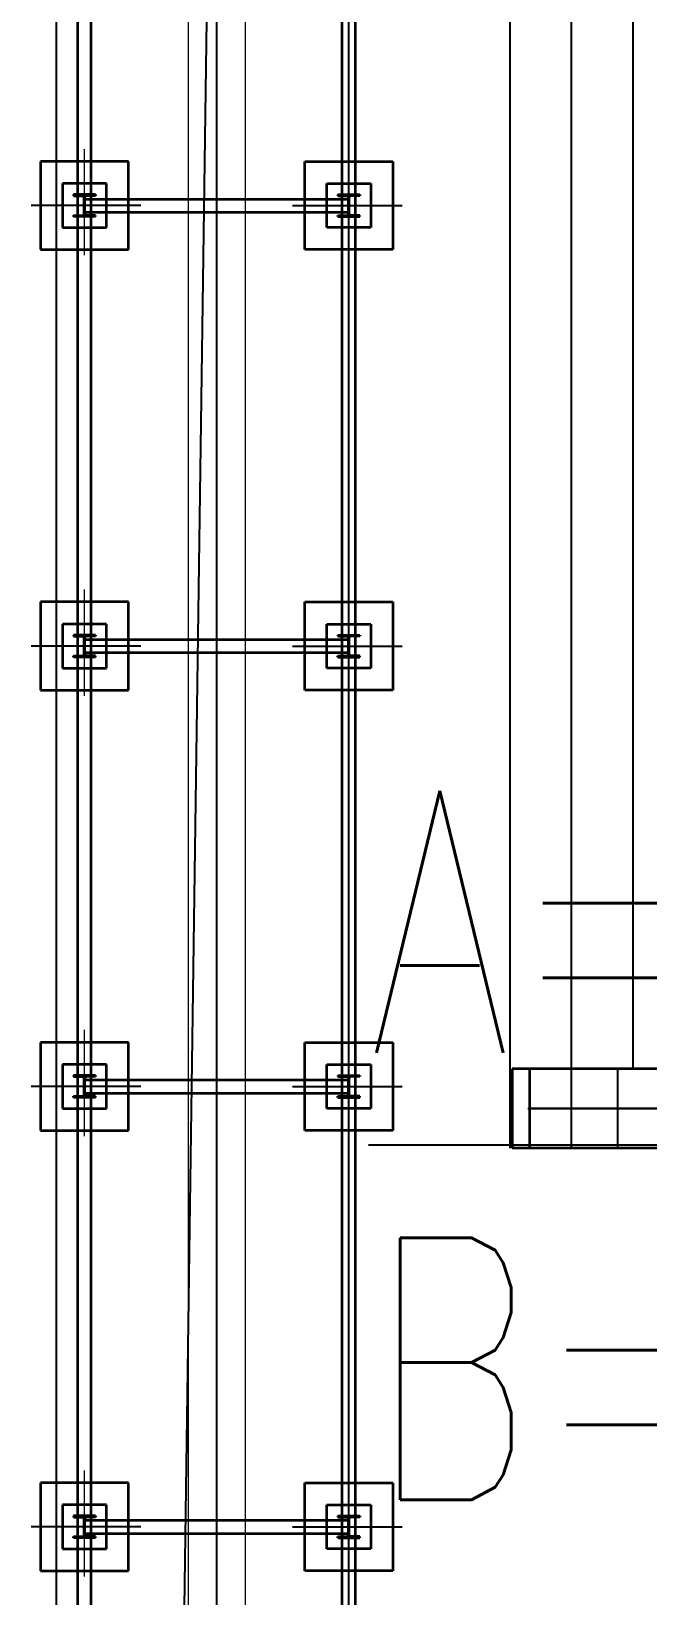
# Model space of a CAD drawing. Extents: x -170 to 1091, y -90 to 504.
# Drawn here: x 65.32 to 72.31, y 63.52 to 81.28 of the extents above; entities that cross this region are included whole.
import ezdxf

# ---------------------------------------------------------------- set-up
doc = ezdxf.new("R2010")
doc.units = 0
doc.header["$LTSCALE"] = 1000
doc.linetypes.add('CENTER', pattern=[50.8, 31.75, -6.35, 6.35, -6.35])
doc.linetypes.add('点画线', pattern=[18, 12, -2, 2, -2])
for name, color, linetype in [('CENTER', 2, 'CENTER'), ('DIM_COOR', 3, 'CONTINUOUS'), ('PUB_TEXT', 7, 'CONTINUOUS'), ('road', 2, 'CONTINUOUS'), ('中心线层', 1, 'CENTER')]:
    doc.layers.add(name, color=color, linetype=linetype)
doc.layers.add('EB0', color=7, linetype='CONTINUOUS', lineweight=35)
doc.layers.add('细实线层', color=7, linetype='CONTINUOUS', lineweight=18)
doc.styles.add('_TCH_DIM', font='SIMPLEX', dxfattribs={"bigfont": 'GBCBIG'})

# ---------------------------------------------------------------- blocks, each defined once
blk = doc.blocks.new('*X291')
at = {"layer": 'EB0', "color": 150}
for p, q in [((-500, 1000), (500, 1000)), ((-500, 0), (-500, 1000)), ((500, 1000), (500, 0)), ((-250, 250), (-250, 750)), ((-250, 750), (250, 750)), ((250, 750), (250, 250)), ((-125, 625), (-125, 611)), ((-125, 625), (125, 625)), ((-125, 611), (-20, 611)), ((-4, 405), (-4, 595)), ((4, 405), (4, 595)), ((125, 611), (20, 611)), ((125, 625), (125, 611)), ((-125, 389), (-20, 389)), ((-125, 375), (-125, 389)), ((-125, 375), (125, 375)), ((125, 389), (20, 389)), ((125, 375), (125, 389)), ((250, 250), (-250, 250)), ((500, 0), (-500, 0))]:
    blk.add_line(p, q, dxfattribs=at)
for centre, start, end in [((-20, 595), 0, 90), ((20, 595), 90, 180), ((-20, 405), 270, 0), ((20, 405), 180, 270)]:
    blk.add_arc(centre, 16, start, end, dxfattribs=at)
at = {"layer": '中心线层', "linetype": '点画线', "lineweight": 18}
blk.add_line((0, -64), (0, 1141), dxfattribs=at)
at = {"layer": '中心线层'}
blk.add_line((-639, 500), (605, 500), dxfattribs=at)
blk = doc.blocks.new('*X292')
at = {"layer": 'EB0', "color": 150}
for p, q in [((-500, 1000), (-500, 0)), ((500, 1000), (-500, 1000)), ((500, 0), (500, 1000)), ((-250, 750), (-250, 250)), ((250, 750), (-250, 750)), ((250, 250), (250, 750)), ((-125, 625), (-125, 611)), ((125, 625), (-125, 625)), ((-125, 611), (-20, 611)), ((-4, 405), (-4, 595)), ((4, 405), (4, 595)), ((125, 611), (20, 611)), ((125, 625), (125, 611)), ((-125, 389), (-20, 389)), ((-125, 375), (-125, 389)), ((125, 375), (-125, 375)), ((125, 389), (20, 389)), ((125, 375), (125, 389)), ((-250, 250), (250, 250)), ((-500, 0), (500, 0))]:
    blk.add_line(p, q, dxfattribs=at)
for centre, start, end in [((-20, 595), 0, 90), ((20, 595), 90, 180), ((-20, 405), 270, 360), ((20, 405), 180, 270)]:
    blk.add_arc(centre, 16, start, end, dxfattribs=at)
at = {"layer": '中心线层', "linetype": '点画线', "lineweight": 18}
blk.add_line((0, -64), (0, 1141), dxfattribs=at)
at = {"layer": '中心线层'}
blk.add_line((639, 500), (-605, 500), dxfattribs=at)
blk = doc.blocks.new('*X293')
at = {"layer": 'EB0', "color": 150}
for p, q in [((-500, 1000), (500, 1000)), ((-500, 0), (-500, 1000)), ((500, 1000), (500, 0)), ((-250, 250), (-250, 750)), ((-250, 750), (250, 750)), ((250, 750), (250, 250)), ((-125, 625), (-125, 611)), ((-125, 625), (125, 625)), ((-125, 611), (-20, 611)), ((-4, 405), (-4, 595)), ((4, 405), (4, 595)), ((125, 611), (20, 611)), ((125, 625), (125, 611)), ((-125, 389), (-20, 389)), ((-125, 375), (-125, 389)), ((-125, 375), (125, 375)), ((125, 389), (20, 389)), ((125, 375), (125, 389)), ((250, 250), (-250, 250)), ((500, 0), (-500, 0))]:
    blk.add_line(p, q, dxfattribs=at)
for centre, start, end in [((-20, 595), 0, 90), ((20, 595), 90, 180), ((-20, 405), 270, 0), ((20, 405), 180, 270)]:
    blk.add_arc(centre, 16, start, end, dxfattribs=at)
at = {"layer": '中心线层', "linetype": '点画线', "lineweight": 18}
blk.add_line((0, -64), (0, 1141), dxfattribs=at)
at = {"layer": '中心线层'}
blk.add_line((-639, 500), (605, 500), dxfattribs=at)
blk = doc.blocks.new('*X294')
at = {"layer": 'EB0', "color": 150}
for p, q in [((-500, 1000), (-500, 0)), ((500, 1000), (-500, 1000)), ((500, 0), (500, 1000)), ((-250, 750), (-250, 250)), ((250, 750), (-250, 750)), ((250, 250), (250, 750)), ((-125, 625), (-125, 611)), ((125, 625), (-125, 625)), ((-125, 611), (-20, 611)), ((-4, 405), (-4, 595)), ((4, 405), (4, 595)), ((125, 611), (20, 611)), ((125, 625), (125, 611)), ((-125, 389), (-20, 389)), ((-125, 375), (-125, 389)), ((125, 375), (-125, 375)), ((125, 389), (20, 389)), ((125, 375), (125, 389)), ((-250, 250), (250, 250)), ((-500, 0), (500, 0))]:
    blk.add_line(p, q, dxfattribs=at)
for centre, start, end in [((-20, 595), 0, 90), ((20, 595), 90, 180), ((-20, 405), 270, 360), ((20, 405), 180, 270)]:
    blk.add_arc(centre, 16, start, end, dxfattribs=at)
at = {"layer": '中心线层', "linetype": '点画线', "lineweight": 18}
blk.add_line((0, -64), (0, 1141), dxfattribs=at)
at = {"layer": '中心线层'}
blk.add_line((639, 500), (-605, 500), dxfattribs=at)
blk = doc.blocks.new('*X295')
at = {"layer": 'EB0', "color": 150}
for p, q in [((-500, 1000), (500, 1000)), ((-500, 0), (-500, 1000)), ((500, 1000), (500, 0)), ((-250, 250), (-250, 750)), ((-250, 750), (250, 750)), ((250, 750), (250, 250)), ((-125, 625), (-125, 611)), ((-125, 625), (125, 625)), ((-125, 611), (-20, 611)), ((-4, 405), (-4, 595)), ((4, 405), (4, 595)), ((125, 611), (20, 611)), ((125, 625), (125, 611)), ((-125, 389), (-20, 389)), ((-125, 375), (-125, 389)), ((-125, 375), (125, 375)), ((125, 389), (20, 389)), ((125, 375), (125, 389)), ((250, 250), (-250, 250)), ((500, 0), (-500, 0))]:
    blk.add_line(p, q, dxfattribs=at)
for centre, start, end in [((-20, 595), 0, 90), ((20, 595), 90, 180), ((-20, 405), 270, 0), ((20, 405), 180, 270)]:
    blk.add_arc(centre, 16, start, end, dxfattribs=at)
at = {"layer": '中心线层', "linetype": '点画线', "lineweight": 18}
blk.add_line((0, -64), (0, 1141), dxfattribs=at)
at = {"layer": '中心线层'}
blk.add_line((-639, 500), (605, 500), dxfattribs=at)
blk = doc.blocks.new('*X296')
at = {"layer": 'EB0', "color": 150}
for p, q in [((-500, 1000), (-500, 0)), ((500, 1000), (-500, 1000)), ((500, 0), (500, 1000)), ((-250, 750), (-250, 250)), ((250, 750), (-250, 750)), ((250, 250), (250, 750)), ((-125, 625), (-125, 611)), ((125, 625), (-125, 625)), ((-125, 611), (-20, 611)), ((-4, 405), (-4, 595)), ((4, 405), (4, 595)), ((125, 611), (20, 611)), ((125, 625), (125, 611)), ((-125, 389), (-20, 389)), ((-125, 375), (-125, 389)), ((125, 375), (-125, 375)), ((125, 389), (20, 389)), ((125, 375), (125, 389)), ((-250, 250), (250, 250)), ((-500, 0), (500, 0))]:
    blk.add_line(p, q, dxfattribs=at)
for centre, start, end in [((-20, 595), 0, 90), ((20, 595), 90, 180), ((-20, 405), 270, 360), ((20, 405), 180, 270)]:
    blk.add_arc(centre, 16, start, end, dxfattribs=at)
at = {"layer": '中心线层', "linetype": '点画线', "lineweight": 18}
blk.add_line((0, -64), (0, 1141), dxfattribs=at)
at = {"layer": '中心线层'}
blk.add_line((639, 500), (-605, 500), dxfattribs=at)
blk = doc.blocks.new('*X297')
at = {"layer": 'EB0', "color": 150}
for p, q in [((-500, 1000), (500, 1000)), ((-500, 0), (-500, 1000)), ((500, 1000), (500, 0)), ((-250, 250), (-250, 750)), ((-250, 750), (250, 750)), ((250, 750), (250, 250)), ((-125, 625), (-125, 611)), ((-125, 625), (125, 625)), ((-125, 611), (-20, 611)), ((-4, 405), (-4, 595)), ((4, 405), (4, 595)), ((125, 611), (20, 611)), ((125, 625), (125, 611)), ((-125, 389), (-20, 389)), ((-125, 375), (-125, 389)), ((-125, 375), (125, 375)), ((125, 389), (20, 389)), ((125, 375), (125, 389)), ((250, 250), (-250, 250)), ((500, 0), (-500, 0))]:
    blk.add_line(p, q, dxfattribs=at)
for centre, start, end in [((-20, 595), 0, 90), ((20, 595), 90, 180), ((-20, 405), 270, 0), ((20, 405), 180, 270)]:
    blk.add_arc(centre, 16, start, end, dxfattribs=at)
at = {"layer": '中心线层', "linetype": '点画线', "lineweight": 18}
blk.add_line((0, -64), (0, 1141), dxfattribs=at)
at = {"layer": '中心线层'}
blk.add_line((-639, 500), (605, 500), dxfattribs=at)
blk = doc.blocks.new('*X298')
at = {"layer": 'EB0', "color": 150}
for p, q in [((-500, 1000), (-500, 0)), ((500, 1000), (-500, 1000)), ((500, 0), (500, 1000)), ((-250, 750), (-250, 250)), ((250, 750), (-250, 750)), ((250, 250), (250, 750)), ((-125, 625), (-125, 611)), ((125, 625), (-125, 625)), ((-125, 611), (-20, 611)), ((-4, 405), (-4, 595)), ((4, 405), (4, 595)), ((125, 611), (20, 611)), ((125, 625), (125, 611)), ((-125, 389), (-20, 389)), ((-125, 375), (-125, 389)), ((125, 375), (-125, 375)), ((125, 389), (20, 389)), ((125, 375), (125, 389)), ((-250, 250), (250, 250)), ((-500, 0), (500, 0))]:
    blk.add_line(p, q, dxfattribs=at)
for centre, start, end in [((-20, 595), 0, 90), ((20, 595), 90, 180), ((-20, 405), 270, 360), ((20, 405), 180, 270)]:
    blk.add_arc(centre, 16, start, end, dxfattribs=at)
at = {"layer": '中心线层', "linetype": '点画线', "lineweight": 18}
blk.add_line((0, -64), (0, 1141), dxfattribs=at)
at = {"layer": '中心线层'}
blk.add_line((639, 500), (-605, 500), dxfattribs=at)
blk = doc.blocks.new('*X276')
at = {"layer": 'EB0', "color": 17}
for p, q in [((-1575, -2225), (-1575, 70275)), ((-1425, -2225), (-1425, 70275)), ((1425, -2225), (1425, 70275)), ((1575, -2225), (1575, 70275)), ((-1500, 65225), (1500, 65225)), ((-1500, 65075), (1500, 65075)), ((-1500, 60225), (1500, 60225)), ((-1500, 60075), (1500, 60075)), ((-1500, 55225), (1500, 55225)), ((-1500, 55075), (1500, 55075)), ((-1500, 50225), (1500, 50225)), ((-1500, 50075), (1500, 50075))]:
    blk.add_line(p, q, dxfattribs=at)
at = {"layer": '中心线层'}
for p, q in [((0, 75651), (0, -3267)), ((1500, -2225), (1500, 70225))]:
    blk.add_line(p, q, dxfattribs=at)
at = {"layer": '细实线层'}
for p, q in [((-325, 75345), (-325, -250)), ((325, 75345), (325, -250))]:
    blk.add_line(p, q, dxfattribs=at)
at = {"layer": 'EB0'}
for name, p in [('*X298', (-1500, 64650)), ('*X297', (1500, 64650)), ('*X296', (-1500, 59650)), ('*X295', (1500, 59650)), ('*X294', (-1500, 54650)), ('*X293', (1500, 54650)), ('*X292', (-1500, 49650)), ('*X291', (1500, 49650))]:
    blk.add_blockref(name, p, dxfattribs=at)

msp = doc.modelspace()

# ---------------------------------------------------------------- linework, layer by layer
at = {"layer": 'CENTER', "ltscale": 25}
msp.add_line((81.40132, 69.05002, -0.908), (70.97213, 69.05004, -0.908), dxfattribs=at)
at = {"layer": 'DIM_COOR', "color": 4, "linetype": 'Continuous'}
msp.add_line((85.86448, 68.63245), (69.14448, 68.63245), dxfattribs=at)
at = {"layer": 'EB0', "lineweight": 25}
for p, q in [((70.7511, 68.60004, -0.908), (70.75108, 103.05873, 0)), ((71.4511, 68.60003, -0.908), (71.45108, 103.05873, 0)), ((72.1511, 69.50003, -0.908), (72.15108, 103.05873, 0)), ((71.97544, 68.60003, -0.908), (71.97544, 69.50003, -0.908)), ((70.95497, 69.05004, -0.908), (83.04497, 69.05002, -0.908))]:
    msp.add_line(p, q, dxfattribs=at)
at = {"layer": 'EB0'}
for p, q in [((70.97544, 69.50004, -0.908), (70.77544, 69.50004, -0.908)), ((70.77544, 69.50004, -0.908), (70.77544, 68.60004, -0.908)), ((70.97544, 68.60004, -0.908), (70.97544, 69.50004, -0.908)), ((73.95944, 69.50003, -0.908), (70.97544, 69.50004, -0.908)), ((70.97544, 68.60004, -0.908), (70.77544, 68.60004, -0.908)), ((73.95944, 68.60003, -0.908), (70.97544, 68.60004, -0.908))]:
    msp.add_line(p, q, dxfattribs=at)
at = {"layer": 'road', "linetype": 'Continuous'}
msp.add_line((65.59993, 39.99997), (65.60002, 129.99997), dxfattribs=at)
at = {"layer": '中心线层'}
msp.add_line((67.41998, 89.68113), (66.3199, 11.05114), dxfattribs=at)

# ---------------------------------------------------------------- block references
at = {"layer": '细实线层', "xscale": 0.001, "yscale": 0.001, "zscale": 0.001, "rotation": 359.9999401246263}
msp.add_blockref('*X276', (67.4199, 14.14997), dxfattribs=at)

# ---------------------------------------------------------------- texts
at = {"layer": 'PUB_TEXT', "linetype": 'Continuous', "style": '_TCH_DIM', "width": 0.705882}
for s, p in [('A=58.700', (69.14448, 69.68245)), ('B=93.000', (69.14448, 64.60745))]:
    msp.add_text(s, height=2.975, dxfattribs=at).set_placement(p)

doc.saveas('drawing.dxf')
